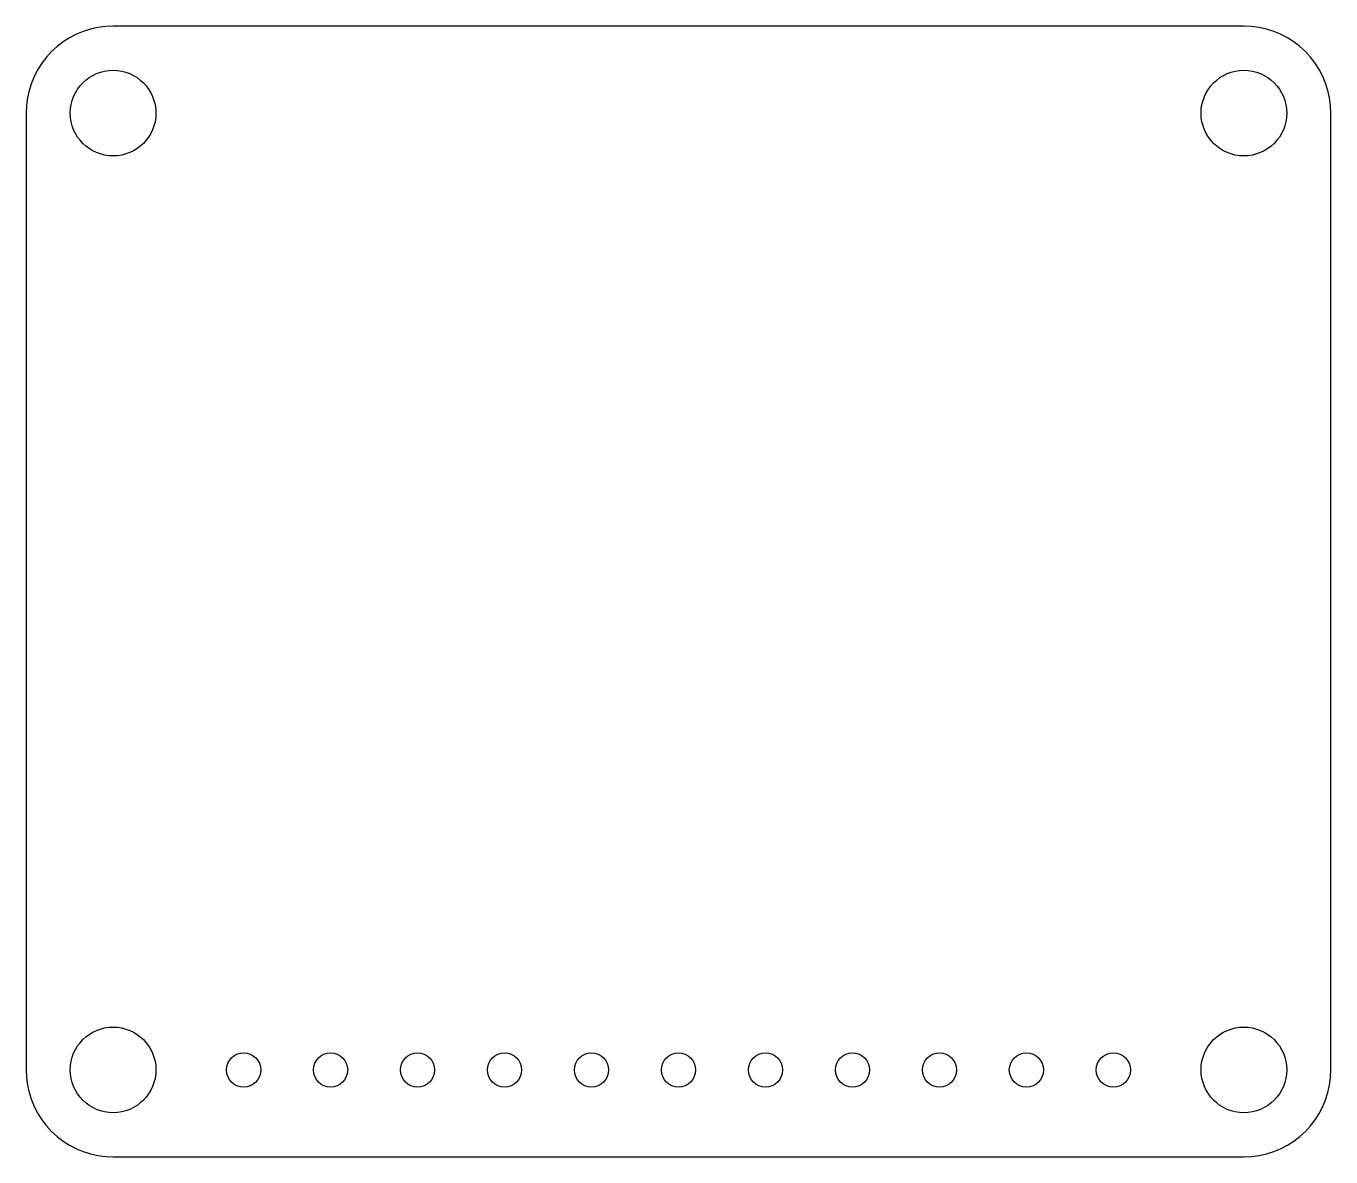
# Model space of a CAD drawing. Header units: millimetres. Extents: x 0 to 38.1, y 0 to 33.
import ezdxf

# ---------------------------------------------------------------- set-up
doc = ezdxf.new("R2010")
doc.units = ezdxf.units.MM

msp = doc.modelspace()

# ---------------------------------------------------------------- linework, layer by layer
at = {"layer": 'drills_PTH'}
for centre, radius in [((2.54, 30.48), 1.25), ((35.56, 30.48), 1.25), ((2.54, 2.54), 1.25), ((35.56, 2.54), 1.25), ((6.35, 2.54), 0.5), ((8.89, 2.54), 0.5), ((11.43, 2.54), 0.5), ((13.97, 2.54), 0.5), ((16.51, 2.54), 0.5), ((19.05, 2.54), 0.5), ((21.59, 2.54), 0.5), ((24.13, 2.54), 0.5), ((26.67, 2.54), 0.5), ((29.21, 2.54), 0.5), ((31.75, 2.54), 0.5)]:
    msp.add_circle(centre, radius, dxfattribs=at)
at = {"layer": 'outline'}
msp.add_lwpolyline([(0, 2.54), (0.01, 2.319), (0.039, 2.099), (0.087, 1.883), (0.153, 1.671), (0.238, 1.467), (0.34, 1.27), (0.459, 1.083), (0.594, 0.907), (0.744, 0.744), (0.907, 0.594), (1.083, 0.459), (1.27, 0.34), (1.467, 0.238), (1.671, 0.153), (1.883, 0.087), (2.099, 0.039), (2.319, 0.01), (2.54, 0), (35.56, 0), (35.781, 0.01), (36.001, 0.039), (36.217, 0.087), (36.429, 0.153), (36.633, 0.238), (36.83, 0.34), (37.017, 0.459), (37.193, 0.594), (37.356, 0.744), (37.506, 0.907), (37.641, 1.083), (37.76, 1.27), (37.862, 1.467), (37.947, 1.671), (38.013, 1.883), (38.061, 2.099), (38.09, 2.319), (38.1, 2.54), (38.1, 30.48), (38.09, 30.701), (38.061, 30.921), (38.013, 31.137), (37.947, 31.349), (37.862, 31.553), (37.76, 31.75), (37.641, 31.937), (37.506, 32.113), (37.356, 32.276), (37.193, 32.426), (37.017, 32.561), (36.83, 32.68), (36.633, 32.782), (36.429, 32.867), (36.217, 32.933), (36.001, 32.981), (35.781, 33.01), (35.56, 33.02), (2.54, 33.02), (2.319, 33.01), (2.099, 32.981), (1.883, 32.933), (1.671, 32.867), (1.467, 32.782), (1.27, 32.68), (1.083, 32.561), (0.907, 32.426), (0.744, 32.276), (0.594, 32.113), (0.459, 31.937), (0.34, 31.75), (0.238, 31.553), (0.153, 31.349), (0.087, 31.137), (0.039, 30.921), (0.01, 30.701), (0, 30.48), (0, 2.54)], close=True, dxfattribs=at)

doc.saveas('drawing.dxf')
